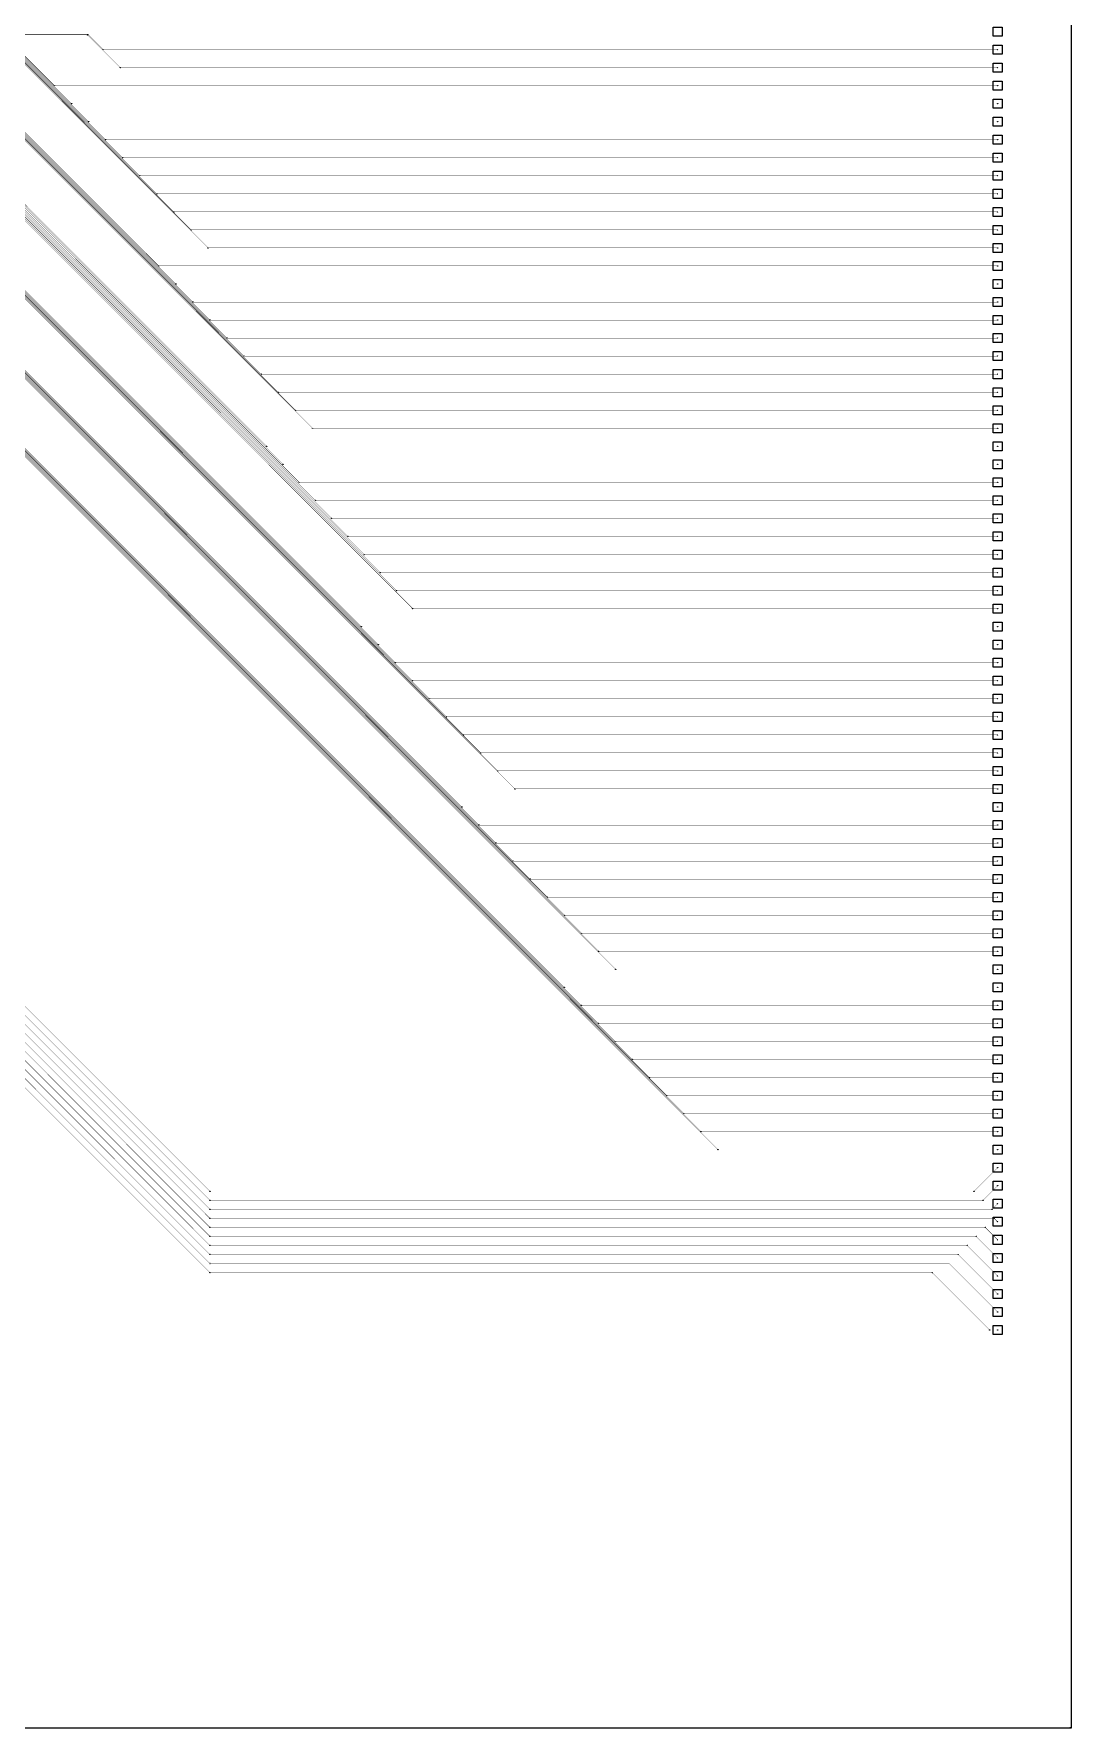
# Model space of a CAD drawing. Extents: x -22715 to 22715, y -22715 to 22715.
# Drawn here: x 11210 to 22715, y -22715 to -3926 of the extents above; entities that cross this region are included whole.
import ezdxf

# ---------------------------------------------------------------- set-up
doc = ezdxf.new("R2010")
doc.units = 0
doc.layers.add('L0D0_0', color=2, linetype='CONTINUOUS')
doc.layers.add('Top Layer', color=3, linetype='CONTINUOUS')

# ---------------------------------------------------------------- blocks, each defined once
blk = doc.blocks.new('BOND_PADS__150__2')
at = {"layer": 'L0D0_0'}
for points in [[(-1.5, 146.5), (-1.5, 147.5), (-0.5, 147.5), (-0.5, 146.5)], [(-1.5, 144.5), (-1.5, 145.5), (-0.5, 145.5), (-0.5, 144.5)], [(-1.5, 142.5), (-1.5, 143.5), (-0.5, 143.5), (-0.5, 142.5)], [(-1.5, 140.5), (-1.5, 141.5), (-0.5, 141.5), (-0.5, 140.5)], [(-1.5, 138.5), (-1.5, 139.5), (-0.5, 139.5), (-0.5, 138.5)], [(-1.5, 136.5), (-1.5, 137.5), (-0.5, 137.5), (-0.5, 136.5)], [(-1.5, 134.5), (-1.5, 135.5), (-0.5, 135.5), (-0.5, 134.5)], [(-1.5, 132.5), (-1.5, 133.5), (-0.5, 133.5), (-0.5, 132.5)], [(-1.5, 130.5), (-1.5, 131.5), (-0.5, 131.5), (-0.5, 130.5)], [(-1.5, 128.5), (-1.5, 129.5), (-0.5, 129.5), (-0.5, 128.5)], [(-1.5, 126.5), (-1.5, 127.5), (-0.5, 127.5), (-0.5, 126.5)], [(-1.5, 124.5), (-1.5, 125.5), (-0.5, 125.5), (-0.5, 124.5)], [(-1.5, 122.5), (-1.5, 123.5), (-0.5, 123.5), (-0.5, 122.5)], [(-1.5, 120.5), (-1.5, 121.5), (-0.5, 121.5), (-0.5, 120.5)], [(-1.5, 118.5), (-1.5, 119.5), (-0.5, 119.5), (-0.5, 118.5)], [(-1.5, 116.5), (-1.5, 117.5), (-0.5, 117.5), (-0.5, 116.5)], [(-1.5, 114.5), (-1.5, 115.5), (-0.5, 115.5), (-0.5, 114.5)], [(-1.5, 112.5), (-1.5, 113.5), (-0.5, 113.5), (-0.5, 112.5)], [(-1.5, 110.5), (-1.5, 111.5), (-0.5, 111.5), (-0.5, 110.5)], [(-1.5, 108.5), (-1.5, 109.5), (-0.5, 109.5), (-0.5, 108.5)], [(-1.5, 106.5), (-1.5, 107.5), (-0.5, 107.5), (-0.5, 106.5)], [(-1.5, 104.5), (-1.5, 105.5), (-0.5, 105.5), (-0.5, 104.5)], [(-1.5, 102.5), (-1.5, 103.5), (-0.5, 103.5), (-0.5, 102.5)], [(-1.5, 100.5), (-1.5, 101.5), (-0.5, 101.5), (-0.5, 100.5)], [(-1.5, 98.5), (-1.5, 99.5), (-0.5, 99.5), (-0.5, 98.5)], [(-1.5, 96.5), (-1.5, 97.5), (-0.5, 97.5), (-0.5, 96.5)], [(-1.5, 94.5), (-1.5, 95.5), (-0.5, 95.5), (-0.5, 94.5)], [(-1.5, 92.5), (-1.5, 93.5), (-0.5, 93.5), (-0.5, 92.5)], [(-1.5, 90.5), (-1.5, 91.5), (-0.5, 91.5), (-0.5, 90.5)], [(-1.5, 88.5), (-1.5, 89.5), (-0.5, 89.5), (-0.5, 88.5)], [(-1.5, 86.5), (-1.5, 87.5), (-0.5, 87.5), (-0.5, 86.5)], [(-1.5, 84.5), (-1.5, 85.5), (-0.5, 85.5), (-0.5, 84.5)], [(-1.5, 82.5), (-1.5, 83.5), (-0.5, 83.5), (-0.5, 82.5)], [(-1.5, 80.5), (-1.5, 81.5), (-0.5, 81.5), (-0.5, 80.5)], [(-1.5, 78.5), (-1.5, 79.5), (-0.5, 79.5), (-0.5, 78.5)], [(-1.5, 76.5), (-1.5, 77.5), (-0.5, 77.5), (-0.5, 76.5)], [(-1.5, 74.5), (-1.5, 75.5), (-0.5, 75.5), (-0.5, 74.5)], [(-1.5, 72.5), (-1.5, 73.5), (-0.5, 73.5), (-0.5, 72.5)], [(-1.5, 70.5), (-1.5, 71.5), (-0.5, 71.5), (-0.5, 70.5)], [(-1.5, 68.5), (-1.5, 69.5), (-0.5, 69.5), (-0.5, 68.5)], [(-1.5, 66.5), (-1.5, 67.5), (-0.5, 67.5), (-0.5, 66.5)], [(-1.5, 64.5), (-1.5, 65.5), (-0.5, 65.5), (-0.5, 64.5)], [(-1.5, 62.5), (-1.5, 63.5), (-0.5, 63.5), (-0.5, 62.5)], [(-1.5, 60.5), (-1.5, 61.5), (-0.5, 61.5), (-0.5, 60.5)], [(-1.5, 58.5), (-1.5, 59.5), (-0.5, 59.5), (-0.5, 58.5)], [(-1.5, 56.5), (-1.5, 57.5), (-0.5, 57.5), (-0.5, 56.5)], [(-1.5, 54.5), (-1.5, 55.5), (-0.5, 55.5), (-0.5, 54.5)], [(-1.5, 52.5), (-1.5, 53.5), (-0.5, 53.5), (-0.5, 52.5)], [(-1.5, 50.5), (-1.5, 51.5), (-0.5, 51.5), (-0.5, 50.5)], [(-1.5, 48.5), (-1.5, 49.5), (-0.5, 49.5), (-0.5, 48.5)], [(-1.5, 46.5), (-1.5, 47.5), (-0.5, 47.5), (-0.5, 46.5)], [(-1.5, 44.5), (-1.5, 45.5), (-0.5, 45.5), (-0.5, 44.5)], [(-1.5, 42.5), (-1.5, 43.5), (-0.5, 43.5), (-0.5, 42.5)], [(-1.5, 40.5), (-1.5, 41.5), (-0.5, 41.5), (-0.5, 40.5)], [(-1.5, 38.5), (-1.5, 39.5), (-0.5, 39.5), (-0.5, 38.5)], [(-1.5, 36.5), (-1.5, 37.5), (-0.5, 37.5), (-0.5, 36.5)], [(-1.5, 34.5), (-1.5, 35.5), (-0.5, 35.5), (-0.5, 34.5)], [(-1.5, 32.5), (-1.5, 33.5), (-0.5, 33.5), (-0.5, 32.5)], [(-1.5, 30.5), (-1.5, 31.5), (-0.5, 31.5), (-0.5, 30.5)], [(-1.5, 28.5), (-1.5, 29.5), (-0.5, 29.5), (-0.5, 28.5)], [(-1.5, 26.5), (-1.5, 27.5), (-0.5, 27.5), (-0.5, 26.5)], [(-1.5, 24.5), (-1.5, 25.5), (-0.5, 25.5), (-0.5, 24.5)], [(-1.5, 22.5), (-1.5, 23.5), (-0.5, 23.5), (-0.5, 22.5)], [(-1.5, 20.5), (-1.5, 21.5), (-0.5, 21.5), (-0.5, 20.5)], [(-1.5, 18.5), (-1.5, 19.5), (-0.5, 19.5), (-0.5, 18.5)], [(-1.5, 16.5), (-1.5, 17.5), (-0.5, 17.5), (-0.5, 16.5)], [(-1.5, 14.5), (-1.5, 15.5), (-0.5, 15.5), (-0.5, 14.5)], [(-1.5, 12.5), (-1.5, 13.5), (-0.5, 13.5), (-0.5, 12.5)], [(-1.5, 10.5), (-1.5, 11.5), (-0.5, 11.5), (-0.5, 10.5)], [(-1.5, 8.5), (-1.5, 9.5), (-0.5, 9.5), (-0.5, 8.5)], [(-1.5, 6.5), (-1.5, 7.5), (-0.5, 7.5), (-0.5, 6.5)], [(-1.5, 4.5), (-1.5, 5.5), (-0.5, 5.5), (-0.5, 4.5)], [(-1.5, 2.5), (-1.5, 3.5), (-0.5, 3.5), (-0.5, 2.5)]]:
    blk.add_lwpolyline(points, close=True, dxfattribs=at)
blk = doc.blocks.new('alignment_marker')
at = {"layer": 'Top Layer'}
blk.add_lwpolyline([(-8, -4), (-8, 4), (4, 4), (8, 0), (4, -4)], close=True, dxfattribs=at)
blk = doc.blocks.new('alignment_layer')
blk.add_blockref('alignment_marker', (22707, -22711))

msp = doc.modelspace()

# ---------------------------------------------------------------- linework, layer by layer
at = {"layer": 'L0D0_0'}
for points in [[(-22715, -22715), (-22715, 22715), (22715, 22715), (22715, -22715)], [(11805, -3939.2), (11803.5, -3938.3), (11803.5, -3936.7), (11805, -3935.8), (11806.4, -3936.7), (11806.4, -3938.3)], [(11805, -3939.2), (11803.5, -3938.3), (11803.5, -3936.7), (11805, -3935.8), (11806.4, -3936.7), (11806.4, -3938.3)], [(11808.1, -3931.7), (11806.7, -3930.8), (11806.7, -3929.2), (11808.1, -3928.3), (11809.6, -3929.2), (11809.6, -3930.8)], [(11808.1, -3931.7), (11806.7, -3930.8), (11806.7, -3929.2), (11808.1, -3928.3), (11809.6, -3929.2), (11809.6, -3930.8)], [(11978.1, -4101.7), (11976.7, -4100.8), (11976.7, -4099.2), (11978.1, -4098.3), (11979.6, -4099.2), (11979.6, -4100.8)], [(11978.1, -4101.7), (11976.7, -4100.8), (11976.7, -4099.2), (11978.1, -4098.3), (11979.6, -4099.2), (11979.6, -4100.8)], [(21900, -4101.7), (21898.5, -4100.8), (21898.5, -4099.2), (21900, -4098.3), (21901.4, -4099.2), (21901.4, -4100.8)], [(12167.5, -4301.7), (12166, -4300.8), (12166, -4299.2), (12167.5, -4298.3), (12168.9, -4299.2), (12168.9, -4300.8)], [(12167.5, -4301.7), (12166, -4300.8), (12166, -4299.2), (12167.5, -4298.3), (12168.9, -4299.2), (12168.9, -4300.8)], [(21900, -4301.7), (21898.5, -4300.8), (21898.5, -4299.2), (21900, -4298.3), (21901.4, -4299.2), (21901.4, -4300.8)], [(11438, -4501.7), (11436.5, -4500.8), (11436.5, -4499.2), (11438, -4498.3), (11439.4, -4499.2), (11439.4, -4500.8)], [(11438, -4501.7), (11436.5, -4500.8), (11436.5, -4499.2), (11438, -4498.3), (11439.4, -4499.2), (11439.4, -4500.8)], [(21900, -4501.7), (21898.5, -4500.8), (21898.5, -4499.2), (21900, -4498.3), (21901.4, -4499.2), (21901.4, -4500.8)], [(11627.3, -4701.7), (11625.9, -4700.8), (11625.9, -4699.2), (11627.3, -4698.3), (11628.8, -4699.2), (11628.8, -4700.8)], [(11627.3, -4701.7), (11625.9, -4700.8), (11625.9, -4699.2), (11627.3, -4698.3), (11628.8, -4699.2), (11628.8, -4700.8)], [(21900, -4701.7), (21898.5, -4700.8), (21898.5, -4699.2), (21900, -4698.3), (21901.4, -4699.2), (21901.4, -4700.8)], [(11816.7, -4901.7), (11815.3, -4900.8), (11815.3, -4899.2), (11816.7, -4898.3), (11818.2, -4899.2), (11818.2, -4900.8)], [(11816.7, -4901.7), (11815.3, -4900.8), (11815.3, -4899.2), (11816.7, -4898.3), (11818.2, -4899.2), (11818.2, -4900.8)], [(21900, -4901.7), (21898.5, -4900.8), (21898.5, -4899.2), (21900, -4898.3), (21901.4, -4899.2), (21901.4, -4900.8)], [(12006.1, -5101.7), (12004.7, -5100.8), (12004.7, -5099.2), (12006.1, -5098.3), (12007.6, -5099.2), (12007.6, -5100.8)], [(12006.1, -5101.7), (12004.7, -5100.8), (12004.7, -5099.2), (12006.1, -5098.3), (12007.6, -5099.2), (12007.6, -5100.8)], [(21900, -5101.7), (21898.5, -5100.8), (21898.5, -5099.2), (21900, -5098.3), (21901.4, -5099.2), (21901.4, -5100.8)], [(12195.5, -5301.7), (12194.1, -5300.8), (12194.1, -5299.2), (12195.5, -5298.3), (12197, -5299.2), (12197, -5300.8)], [(12195.5, -5301.7), (12194.1, -5300.8), (12194.1, -5299.2), (12195.5, -5298.3), (12197, -5299.2), (12197, -5300.8)], [(21900, -5301.7), (21898.5, -5300.8), (21898.5, -5299.2), (21900, -5298.3), (21901.4, -5299.2), (21901.4, -5300.8)], [(12384.9, -5501.7), (12383.5, -5500.8), (12383.5, -5499.2), (12384.9, -5498.3), (12386.4, -5499.2), (12386.4, -5500.8)], [(12384.9, -5501.7), (12383.5, -5500.8), (12383.5, -5499.2), (12384.9, -5498.3), (12386.4, -5499.2), (12386.4, -5500.8)], [(21900, -5501.7), (21898.5, -5500.8), (21898.5, -5499.2), (21900, -5498.3), (21901.4, -5499.2), (21901.4, -5500.8)], [(12574.3, -5701.7), (12572.9, -5700.8), (12572.9, -5699.2), (12574.3, -5698.3), (12575.8, -5699.2), (12575.8, -5700.8)], [(12574.3, -5701.7), (12572.9, -5700.8), (12572.9, -5699.2), (12574.3, -5698.3), (12575.8, -5699.2), (12575.8, -5700.8)], [(21900, -5701.7), (21898.5, -5700.8), (21898.5, -5699.2), (21900, -5698.3), (21901.4, -5699.2), (21901.4, -5700.8)], [(12763.7, -5901.7), (12762.3, -5900.8), (12762.3, -5899.2), (12763.7, -5898.3), (12765.2, -5899.2), (12765.2, -5900.8)], [(12763.7, -5901.7), (12762.3, -5900.8), (12762.3, -5899.2), (12763.7, -5898.3), (12765.2, -5899.2), (12765.2, -5900.8)], [(21900, -5901.7), (21898.5, -5900.8), (21898.5, -5899.2), (21900, -5898.3), (21901.4, -5899.2), (21901.4, -5900.8)], [(12953.1, -6101.7), (12951.7, -6100.8), (12951.7, -6099.2), (12953.1, -6098.3), (12954.6, -6099.2), (12954.6, -6100.8)], [(12953.1, -6101.7), (12951.7, -6100.8), (12951.7, -6099.2), (12953.1, -6098.3), (12954.6, -6099.2), (12954.6, -6100.8)], [(21900, -6101.7), (21898.5, -6100.8), (21898.5, -6099.2), (21900, -6098.3), (21901.4, -6099.2), (21901.4, -6100.8)], [(13142.5, -6301.7), (13141, -6300.8), (13141, -6299.2), (13142.5, -6298.3), (13143.9, -6299.2), (13143.9, -6300.8)], [(13142.5, -6301.7), (13141, -6300.8), (13141, -6299.2), (13142.5, -6298.3), (13143.9, -6299.2), (13143.9, -6300.8)], [(21900, -6301.7), (21898.5, -6300.8), (21898.5, -6299.2), (21900, -6298.3), (21901.4, -6299.2), (21901.4, -6300.8)], [(12595.5, -6501.7), (12594, -6500.8), (12594, -6499.2), (12595.5, -6498.3), (12596.9, -6499.2), (12596.9, -6500.8)], [(12595.5, -6501.7), (12594, -6500.8), (12594, -6499.2), (12595.5, -6498.3), (12596.9, -6499.2), (12596.9, -6500.8)], [(21900, -6501.7), (21898.5, -6500.8), (21898.5, -6499.2), (21900, -6498.3), (21901.4, -6499.2), (21901.4, -6500.8)], [(12784.9, -6701.7), (12783.4, -6700.8), (12783.4, -6699.2), (12784.9, -6698.3), (12786.3, -6699.2), (12786.3, -6700.8)], [(12784.9, -6701.7), (12783.4, -6700.8), (12783.4, -6699.2), (12784.9, -6698.3), (12786.3, -6699.2), (12786.3, -6700.8)], [(21900, -6701.7), (21898.5, -6700.8), (21898.5, -6699.2), (21900, -6698.3), (21901.4, -6699.2), (21901.4, -6700.8)], [(12974.2, -6901.7), (12972.8, -6900.8), (12972.8, -6899.2), (12974.2, -6898.3), (12975.7, -6899.2), (12975.7, -6900.8)], [(12974.2, -6901.7), (12972.8, -6900.8), (12972.8, -6899.2), (12974.2, -6898.3), (12975.7, -6899.2), (12975.7, -6900.8)], [(21900, -6901.7), (21898.5, -6900.8), (21898.5, -6899.2), (21900, -6898.3), (21901.4, -6899.2), (21901.4, -6900.8)], [(13163.6, -7101.7), (13162.2, -7100.8), (13162.2, -7099.2), (13163.6, -7098.3), (13165.1, -7099.2), (13165.1, -7100.8)], [(13163.6, -7101.7), (13162.2, -7100.8), (13162.2, -7099.2), (13163.6, -7098.3), (13165.1, -7099.2), (13165.1, -7100.8)], [(21900, -7101.7), (21898.5, -7100.8), (21898.5, -7099.2), (21900, -7098.3), (21901.4, -7099.2), (21901.4, -7100.8)], [(13353, -7301.7), (13351.6, -7300.8), (13351.6, -7299.2), (13353, -7298.3), (13354.5, -7299.2), (13354.5, -7300.8)], [(13353, -7301.7), (13351.6, -7300.8), (13351.6, -7299.2), (13353, -7298.3), (13354.5, -7299.2), (13354.5, -7300.8)], [(21900, -7301.7), (21898.5, -7300.8), (21898.5, -7299.2), (21900, -7298.3), (21901.4, -7299.2), (21901.4, -7300.8)], [(13542.4, -7501.7), (13541, -7500.8), (13541, -7499.2), (13542.4, -7498.3), (13543.9, -7499.2), (13543.9, -7500.8)], [(13542.4, -7501.7), (13541, -7500.8), (13541, -7499.2), (13542.4, -7498.3), (13543.9, -7499.2), (13543.9, -7500.8)], [(21900, -7501.7), (21898.5, -7500.8), (21898.5, -7499.2), (21900, -7498.3), (21901.4, -7499.2), (21901.4, -7500.8)], [(13731.8, -7701.7), (13730.4, -7700.8), (13730.4, -7699.2), (13731.8, -7698.3), (13733.3, -7699.2), (13733.3, -7700.8)], [(13731.8, -7701.7), (13730.4, -7700.8), (13730.4, -7699.2), (13731.8, -7698.3), (13733.3, -7699.2), (13733.3, -7700.8)], [(21900, -7701.7), (21898.5, -7700.8), (21898.5, -7699.2), (21900, -7698.3), (21901.4, -7699.2), (21901.4, -7700.8)], [(13921.2, -7901.7), (13919.8, -7900.8), (13919.8, -7899.2), (13921.2, -7898.3), (13922.7, -7899.2), (13922.7, -7900.8)], [(13921.2, -7901.7), (13919.8, -7900.8), (13919.8, -7899.2), (13921.2, -7898.3), (13922.7, -7899.2), (13922.7, -7900.8)], [(21900, -7901.7), (21898.5, -7900.8), (21898.5, -7899.2), (21900, -7898.3), (21901.4, -7899.2), (21901.4, -7900.8)], [(14110.6, -8101.7), (14109.2, -8100.8), (14109.2, -8099.2), (14110.6, -8098.3), (14112.1, -8099.2), (14112.1, -8100.8)], [(14110.6, -8101.7), (14109.2, -8100.8), (14109.2, -8099.2), (14110.6, -8098.3), (14112.1, -8099.2), (14112.1, -8100.8)], [(21900, -8101.7), (21898.5, -8100.8), (21898.5, -8099.2), (21900, -8098.3), (21901.4, -8099.2), (21901.4, -8100.8)], [(14300, -8301.7), (14298.5, -8300.8), (14298.5, -8299.2), (14300, -8298.3), (14301.4, -8299.2), (14301.4, -8300.8)], [(14300, -8301.7), (14298.5, -8300.8), (14298.5, -8299.2), (14300, -8298.3), (14301.4, -8299.2), (14301.4, -8300.8)], [(21900, -8301.7), (21898.5, -8300.8), (21898.5, -8299.2), (21900, -8298.3), (21901.4, -8299.2), (21901.4, -8300.8)], [(13792.5, -8501.7), (13791.1, -8500.8), (13791.1, -8499.2), (13792.5, -8498.3), (13794, -8499.2), (13794, -8500.8)], [(13792.5, -8501.7), (13791.1, -8500.8), (13791.1, -8499.2), (13792.5, -8498.3), (13794, -8499.2), (13794, -8500.8)], [(21900, -8501.7), (21898.5, -8500.8), (21898.5, -8499.2), (21900, -8498.3), (21901.4, -8499.2), (21901.4, -8500.8)], [(13972.5, -8701.7), (13971.1, -8700.8), (13971.1, -8699.2), (13972.5, -8698.3), (13974, -8699.2), (13974, -8700.8)], [(13972.5, -8701.7), (13971.1, -8700.8), (13971.1, -8699.2), (13972.5, -8698.3), (13974, -8699.2), (13974, -8700.8)], [(21900, -8701.7), (21898.5, -8700.8), (21898.5, -8699.2), (21900, -8698.3), (21901.4, -8699.2), (21901.4, -8700.8)], [(14152.5, -8901.7), (14151.1, -8900.8), (14151.1, -8899.2), (14152.5, -8898.3), (14154, -8899.2), (14154, -8900.8)], [(14152.5, -8901.7), (14151.1, -8900.8), (14151.1, -8899.2), (14152.5, -8898.3), (14154, -8899.2), (14154, -8900.8)], [(21900, -8901.7), (21898.5, -8900.8), (21898.5, -8899.2), (21900, -8898.3), (21901.4, -8899.2), (21901.4, -8900.8)], [(14332.5, -9101.7), (14331.1, -9100.8), (14331.1, -9099.2), (14332.5, -9098.3), (14334, -9099.2), (14334, -9100.8)], [(14332.5, -9101.7), (14331.1, -9100.8), (14331.1, -9099.2), (14332.5, -9098.3), (14334, -9099.2), (14334, -9100.8)], [(21900, -9101.7), (21898.5, -9100.8), (21898.5, -9099.2), (21900, -9098.3), (21901.4, -9099.2), (21901.4, -9100.8)], [(14512.5, -9301.7), (14511.1, -9300.8), (14511.1, -9299.2), (14512.5, -9298.3), (14514, -9299.2), (14514, -9300.8)], [(14512.5, -9301.7), (14511.1, -9300.8), (14511.1, -9299.2), (14512.5, -9298.3), (14514, -9299.2), (14514, -9300.8)], [(21900, -9301.7), (21898.5, -9300.8), (21898.5, -9299.2), (21900, -9298.3), (21901.4, -9299.2), (21901.4, -9300.8)], [(14692.5, -9501.7), (14691.1, -9500.8), (14691.1, -9499.2), (14692.5, -9498.3), (14694, -9499.2), (14694, -9500.8)], [(14692.5, -9501.7), (14691.1, -9500.8), (14691.1, -9499.2), (14692.5, -9498.3), (14694, -9499.2), (14694, -9500.8)], [(21900, -9501.7), (21898.5, -9500.8), (21898.5, -9499.2), (21900, -9498.3), (21901.4, -9499.2), (21901.4, -9500.8)], [(14872.5, -9701.7), (14871.1, -9700.8), (14871.1, -9699.2), (14872.5, -9698.3), (14874, -9699.2), (14874, -9700.8)], [(14872.5, -9701.7), (14871.1, -9700.8), (14871.1, -9699.2), (14872.5, -9698.3), (14874, -9699.2), (14874, -9700.8)], [(21900, -9701.7), (21898.5, -9700.8), (21898.5, -9699.2), (21900, -9698.3), (21901.4, -9699.2), (21901.4, -9700.8)], [(15052.5, -9901.7), (15051.1, -9900.8), (15051.1, -9899.2), (15052.5, -9898.3), (15054, -9899.2), (15054, -9900.8)], [(15052.5, -9901.7), (15051.1, -9900.8), (15051.1, -9899.2), (15052.5, -9898.3), (15054, -9899.2), (15054, -9900.8)], [(21900, -9901.7), (21898.5, -9900.8), (21898.5, -9899.2), (21900, -9898.3), (21901.4, -9899.2), (21901.4, -9900.8)], [(15232.5, -10101.7), (15231.1, -10100.8), (15231.1, -10099.2), (15232.5, -10098.3), (15234, -10099.2), (15234, -10100.8)], [(15232.5, -10101.7), (15231.1, -10100.8), (15231.1, -10099.2), (15232.5, -10098.3), (15234, -10099.2), (15234, -10100.8)], [(21900, -10101.7), (21898.5, -10100.8), (21898.5, -10099.2), (21900, -10098.3), (21901.4, -10099.2), (21901.4, -10100.8)], [(15412.5, -10301.7), (15411, -10300.8), (15411, -10299.2), (15412.5, -10298.3), (15413.9, -10299.2), (15413.9, -10300.8)], [(15412.5, -10301.7), (15411, -10300.8), (15411, -10299.2), (15412.5, -10298.3), (15413.9, -10299.2), (15413.9, -10300.8)], [(21900, -10301.7), (21898.5, -10300.8), (21898.5, -10299.2), (21900, -10298.3), (21901.4, -10299.2), (21901.4, -10300.8)], [(14840.5, -10501.7), (14839, -10500.8), (14839, -10499.2), (14840.5, -10498.3), (14841.9, -10499.2), (14841.9, -10500.8)], [(14840.5, -10501.7), (14839, -10500.8), (14839, -10499.2), (14840.5, -10498.3), (14841.9, -10499.2), (14841.9, -10500.8)], [(21900, -10501.7), (21898.5, -10500.8), (21898.5, -10499.2), (21900, -10498.3), (21901.4, -10499.2), (21901.4, -10500.8)], [(15029.8, -10701.7), (15028.4, -10700.8), (15028.4, -10699.2), (15029.8, -10698.3), (15031.3, -10699.2), (15031.3, -10700.8)], [(15029.8, -10701.7), (15028.4, -10700.8), (15028.4, -10699.2), (15029.8, -10698.3), (15031.3, -10699.2), (15031.3, -10700.8)], [(21900, -10701.7), (21898.5, -10700.8), (21898.5, -10699.2), (21900, -10698.3), (21901.4, -10699.2), (21901.4, -10700.8)], [(15219.2, -10901.7), (15217.8, -10900.8), (15217.8, -10899.2), (15219.2, -10898.3), (15220.7, -10899.2), (15220.7, -10900.8)], [(15219.2, -10901.7), (15217.8, -10900.8), (15217.8, -10899.2), (15219.2, -10898.3), (15220.7, -10899.2), (15220.7, -10900.8)], [(21900, -10901.7), (21898.5, -10900.8), (21898.5, -10899.2), (21900, -10898.3), (21901.4, -10899.2), (21901.4, -10900.8)], [(15408.6, -11101.7), (15407.2, -11100.8), (15407.2, -11099.2), (15408.6, -11098.3), (15410.1, -11099.2), (15410.1, -11100.8)], [(15408.6, -11101.7), (15407.2, -11100.8), (15407.2, -11099.2), (15408.6, -11098.3), (15410.1, -11099.2), (15410.1, -11100.8)], [(21900, -11101.7), (21898.5, -11100.8), (21898.5, -11099.2), (21900, -11098.3), (21901.4, -11099.2), (21901.4, -11100.8)], [(15598, -11301.7), (15596.6, -11300.8), (15596.6, -11299.2), (15598, -11298.3), (15599.5, -11299.2), (15599.5, -11300.8)], [(15598, -11301.7), (15596.6, -11300.8), (15596.6, -11299.2), (15598, -11298.3), (15599.5, -11299.2), (15599.5, -11300.8)], [(21900, -11301.7), (21898.5, -11300.8), (21898.5, -11299.2), (21900, -11298.3), (21901.4, -11299.2), (21901.4, -11300.8)], [(15787.4, -11501.7), (15786, -11500.8), (15786, -11499.2), (15787.4, -11498.3), (15788.9, -11499.2), (15788.9, -11500.8)], [(15787.4, -11501.7), (15786, -11500.8), (15786, -11499.2), (15787.4, -11498.3), (15788.9, -11499.2), (15788.9, -11500.8)], [(21900, -11501.7), (21898.5, -11500.8), (21898.5, -11499.2), (21900, -11498.3), (21901.4, -11499.2), (21901.4, -11500.8)], [(15976.8, -11701.7), (15975.4, -11700.8), (15975.4, -11699.2), (15976.8, -11698.3), (15978.3, -11699.2), (15978.3, -11700.8)], [(15976.8, -11701.7), (15975.4, -11700.8), (15975.4, -11699.2), (15976.8, -11698.3), (15978.3, -11699.2), (15978.3, -11700.8)], [(21900, -11701.7), (21898.5, -11700.8), (21898.5, -11699.2), (21900, -11698.3), (21901.4, -11699.2), (21901.4, -11700.8)], [(16166.2, -11901.7), (16164.8, -11900.8), (16164.8, -11899.2), (16166.2, -11898.3), (16167.7, -11899.2), (16167.7, -11900.8)], [(16166.2, -11901.7), (16164.8, -11900.8), (16164.8, -11899.2), (16166.2, -11898.3), (16167.7, -11899.2), (16167.7, -11900.8)], [(21900, -11901.7), (21898.5, -11900.8), (21898.5, -11899.2), (21900, -11898.3), (21901.4, -11899.2), (21901.4, -11900.8)], [(16355.6, -12101.7), (16354.2, -12100.8), (16354.2, -12099.2), (16355.6, -12098.3), (16357.1, -12099.2), (16357.1, -12100.8)], [(16355.6, -12101.7), (16354.2, -12100.8), (16354.2, -12099.2), (16355.6, -12098.3), (16357.1, -12099.2), (16357.1, -12100.8)], [(21900, -12101.7), (21898.5, -12100.8), (21898.5, -12099.2), (21900, -12098.3), (21901.4, -12099.2), (21901.4, -12100.8)], [(16545, -12301.7), (16543.5, -12300.8), (16543.5, -12299.2), (16545, -12298.3), (16546.4, -12299.2), (16546.4, -12300.8)], [(16545, -12301.7), (16543.5, -12300.8), (16543.5, -12299.2), (16545, -12298.3), (16546.4, -12299.2), (16546.4, -12300.8)], [(21900, -12301.7), (21898.5, -12300.8), (21898.5, -12299.2), (21900, -12298.3), (21901.4, -12299.2), (21901.4, -12300.8)], [(15958, -12501.7), (15956.5, -12500.8), (15956.5, -12499.2), (15958, -12498.3), (15959.4, -12499.2), (15959.4, -12500.8)], [(15958, -12501.7), (15956.5, -12500.8), (15956.5, -12499.2), (15958, -12498.3), (15959.4, -12499.2), (15959.4, -12500.8)], [(21900, -12501.7), (21898.5, -12500.8), (21898.5, -12499.2), (21900, -12498.3), (21901.4, -12499.2), (21901.4, -12500.8)], [(16147.3, -12701.7), (16145.9, -12700.8), (16145.9, -12699.2), (16147.3, -12698.3), (16148.8, -12699.2), (16148.8, -12700.8)], [(16147.3, -12701.7), (16145.9, -12700.8), (16145.9, -12699.2), (16147.3, -12698.3), (16148.8, -12699.2), (16148.8, -12700.8)], [(21900, -12701.7), (21898.5, -12700.8), (21898.5, -12699.2), (21900, -12698.3), (21901.4, -12699.2), (21901.4, -12700.8)], [(16336.7, -12901.7), (16335.3, -12900.8), (16335.3, -12899.2), (16336.7, -12898.3), (16338.2, -12899.2), (16338.2, -12900.8)], [(16336.7, -12901.7), (16335.3, -12900.8), (16335.3, -12899.2), (16336.7, -12898.3), (16338.2, -12899.2), (16338.2, -12900.8)], [(21900, -12901.7), (21898.5, -12900.8), (21898.5, -12899.2), (21900, -12898.3), (21901.4, -12899.2), (21901.4, -12900.8)], [(16526.1, -13101.7), (16524.7, -13100.8), (16524.7, -13099.2), (16526.1, -13098.3), (16527.6, -13099.2), (16527.6, -13100.8)], [(16526.1, -13101.7), (16524.7, -13100.8), (16524.7, -13099.2), (16526.1, -13098.3), (16527.6, -13099.2), (16527.6, -13100.8)], [(21900, -13101.7), (21898.5, -13100.8), (21898.5, -13099.2), (21900, -13098.3), (21901.4, -13099.2), (21901.4, -13100.8)], [(16715.5, -13301.7), (16714.1, -13300.8), (16714.1, -13299.2), (16715.5, -13298.3), (16717, -13299.2), (16717, -13300.8)], [(16715.5, -13301.7), (16714.1, -13300.8), (16714.1, -13299.2), (16715.5, -13298.3), (16717, -13299.2), (16717, -13300.8)], [(21900, -13301.7), (21898.5, -13300.8), (21898.5, -13299.2), (21900, -13298.3), (21901.4, -13299.2), (21901.4, -13300.8)], [(16904.9, -13501.7), (16903.5, -13500.8), (16903.5, -13499.2), (16904.9, -13498.3), (16906.4, -13499.2), (16906.4, -13500.8)], [(16904.9, -13501.7), (16903.5, -13500.8), (16903.5, -13499.2), (16904.9, -13498.3), (16906.4, -13499.2), (16906.4, -13500.8)], [(21900, -13501.7), (21898.5, -13500.8), (21898.5, -13499.2), (21900, -13498.3), (21901.4, -13499.2), (21901.4, -13500.8)], [(17094.3, -13701.7), (17092.9, -13700.8), (17092.9, -13699.2), (17094.3, -13698.3), (17095.8, -13699.2), (17095.8, -13700.8)], [(17094.3, -13701.7), (17092.9, -13700.8), (17092.9, -13699.2), (17094.3, -13698.3), (17095.8, -13699.2), (17095.8, -13700.8)], [(21900, -13701.7), (21898.5, -13700.8), (21898.5, -13699.2), (21900, -13698.3), (21901.4, -13699.2), (21901.4, -13700.8)], [(17283.7, -13901.7), (17282.3, -13900.8), (17282.3, -13899.2), (17283.7, -13898.3), (17285.2, -13899.2), (17285.2, -13900.8)], [(17283.7, -13901.7), (17282.3, -13900.8), (17282.3, -13899.2), (17283.7, -13898.3), (17285.2, -13899.2), (17285.2, -13900.8)], [(21900, -13901.7), (21898.5, -13900.8), (21898.5, -13899.2), (21900, -13898.3), (21901.4, -13899.2), (21901.4, -13900.8)], [(17473.1, -14101.7), (17471.7, -14100.8), (17471.7, -14099.2), (17473.1, -14098.3), (17474.6, -14099.2), (17474.6, -14100.8)], [(17473.1, -14101.7), (17471.7, -14100.8), (17471.7, -14099.2), (17473.1, -14098.3), (17474.6, -14099.2), (17474.6, -14100.8)], [(21900, -14101.7), (21898.5, -14100.8), (21898.5, -14099.2), (21900, -14098.3), (21901.4, -14099.2), (21901.4, -14100.8)], [(17662.5, -14301.7), (17661, -14300.8), (17661, -14299.2), (17662.5, -14298.3), (17663.9, -14299.2), (17663.9, -14300.8)], [(17662.5, -14301.7), (17661, -14300.8), (17661, -14299.2), (17662.5, -14298.3), (17663.9, -14299.2), (17663.9, -14300.8)], [(21900, -14301.7), (21898.5, -14300.8), (21898.5, -14299.2), (21900, -14298.3), (21901.4, -14299.2), (21901.4, -14300.8)], [(17093, -14501.7), (17091.5, -14500.8), (17091.5, -14499.2), (17093, -14498.3), (17094.4, -14499.2), (17094.4, -14500.8)], [(17093, -14501.7), (17091.5, -14500.8), (17091.5, -14499.2), (17093, -14498.3), (17094.4, -14499.2), (17094.4, -14500.8)], [(21900, -14501.7), (21898.5, -14500.8), (21898.5, -14499.2), (21900, -14498.3), (21901.4, -14499.2), (21901.4, -14500.8)], [(17282.3, -14701.7), (17280.9, -14700.8), (17280.9, -14699.2), (17282.3, -14698.3), (17283.8, -14699.2), (17283.8, -14700.8)], [(17282.3, -14701.7), (17280.9, -14700.8), (17280.9, -14699.2), (17282.3, -14698.3), (17283.8, -14699.2), (17283.8, -14700.8)], [(21900, -14701.7), (21898.5, -14700.8), (21898.5, -14699.2), (21900, -14698.3), (21901.4, -14699.2), (21901.4, -14700.8)], [(17471.7, -14901.7), (17470.3, -14900.8), (17470.3, -14899.2), (17471.7, -14898.3), (17473.2, -14899.2), (17473.2, -14900.8)], [(17471.7, -14901.7), (17470.3, -14900.8), (17470.3, -14899.2), (17471.7, -14898.3), (17473.2, -14899.2), (17473.2, -14900.8)], [(21900, -14901.7), (21898.5, -14900.8), (21898.5, -14899.2), (21900, -14898.3), (21901.4, -14899.2), (21901.4, -14900.8)], [(17661.1, -15101.7), (17659.7, -15100.8), (17659.7, -15099.2), (17661.1, -15098.3), (17662.6, -15099.2), (17662.6, -15100.8)], [(17661.1, -15101.7), (17659.7, -15100.8), (17659.7, -15099.2), (17661.1, -15098.3), (17662.6, -15099.2), (17662.6, -15100.8)], [(21900, -15101.7), (21898.5, -15100.8), (21898.5, -15099.2), (21900, -15098.3), (21901.4, -15099.2), (21901.4, -15100.8)], [(17850.5, -15301.7), (17849.1, -15300.8), (17849.1, -15299.2), (17850.5, -15298.3), (17852, -15299.2), (17852, -15300.8)], [(17850.5, -15301.7), (17849.1, -15300.8), (17849.1, -15299.2), (17850.5, -15298.3), (17852, -15299.2), (17852, -15300.8)], [(21900, -15301.7), (21898.5, -15300.8), (21898.5, -15299.2), (21900, -15298.3), (21901.4, -15299.2), (21901.4, -15300.8)], [(18039.9, -15501.7), (18038.5, -15500.8), (18038.5, -15499.2), (18039.9, -15498.3), (18041.4, -15499.2), (18041.4, -15500.8)], [(18039.9, -15501.7), (18038.5, -15500.8), (18038.5, -15499.2), (18039.9, -15498.3), (18041.4, -15499.2), (18041.4, -15500.8)], [(21900, -15501.7), (21898.5, -15500.8), (21898.5, -15499.2), (21900, -15498.3), (21901.4, -15499.2), (21901.4, -15500.8)], [(18229.3, -15701.7), (18227.9, -15700.8), (18227.9, -15699.2), (18229.3, -15698.3), (18230.8, -15699.2), (18230.8, -15700.8)], [(18229.3, -15701.7), (18227.9, -15700.8), (18227.9, -15699.2), (18229.3, -15698.3), (18230.8, -15699.2), (18230.8, -15700.8)], [(21900, -15701.7), (21898.5, -15700.8), (21898.5, -15699.2), (21900, -15698.3), (21901.4, -15699.2), (21901.4, -15700.8)], [(18418.7, -15901.7), (18417.3, -15900.8), (18417.3, -15899.2), (18418.7, -15898.3), (18420.2, -15899.2), (18420.2, -15900.8)], [(18418.7, -15901.7), (18417.3, -15900.8), (18417.3, -15899.2), (18418.7, -15898.3), (18420.2, -15899.2), (18420.2, -15900.8)], [(21900, -15901.7), (21898.5, -15900.8), (21898.5, -15899.2), (21900, -15898.3), (21901.4, -15899.2), (21901.4, -15900.8)], [(18608.1, -16101.7), (18606.7, -16100.8), (18606.7, -16099.2), (18608.1, -16098.3), (18609.6, -16099.2), (18609.6, -16100.8)], [(18608.1, -16101.7), (18606.7, -16100.8), (18606.7, -16099.2), (18608.1, -16098.3), (18609.6, -16099.2), (18609.6, -16100.8)], [(21900, -16101.7), (21898.5, -16100.8), (21898.5, -16099.2), (21900, -16098.3), (21901.4, -16099.2), (21901.4, -16100.8)], [(18797.5, -16301.7), (18796, -16300.8), (18796, -16299.2), (18797.5, -16298.3), (18798.9, -16299.2), (18798.9, -16300.8)], [(18797.5, -16301.7), (18796, -16300.8), (18796, -16299.2), (18797.5, -16298.3), (18798.9, -16299.2), (18798.9, -16300.8)], [(21900, -16301.7), (21898.5, -16300.8), (21898.5, -16299.2), (21900, -16298.3), (21901.4, -16299.2), (21901.4, -16300.8)], [(21900, -16501.7), (21898.5, -16500.8), (21898.5, -16499.2), (21900, -16498.3), (21901.4, -16499.2), (21901.4, -16500.8)], [(21900, -16701.7), (21898.5, -16700.8), (21898.5, -16699.2), (21900, -16698.3), (21901.4, -16699.2), (21901.4, -16700.8)], [(13162.5, -16764.2), (13161, -16763.3), (13161, -16761.7), (13162.5, -16760.8), (13163.9, -16761.7), (13163.9, -16763.3)], [(13162.5, -16764.2), (13161, -16763.3), (13161, -16761.7), (13162.5, -16760.8), (13163.9, -16761.7), (13163.9, -16763.3)], [(13162.5, -16864.2), (13161, -16863.3), (13161, -16861.7), (13162.5, -16860.8), (13163.9, -16861.7), (13163.9, -16863.3)], [(13162.5, -16864.2), (13161, -16863.3), (13161, -16861.7), (13162.5, -16860.8), (13163.9, -16861.7), (13163.9, -16863.3)], [(21637.5, -16764.2), (21636, -16763.3), (21636, -16761.7), (21637.5, -16760.8), (21638.9, -16761.7), (21638.9, -16763.3)], [(21637.5, -16764.2), (21636, -16763.3), (21636, -16761.7), (21637.5, -16760.8), (21638.9, -16761.7), (21638.9, -16763.3)], [(21737.5, -16864.2), (21736, -16863.3), (21736, -16861.7), (21737.5, -16860.8), (21738.9, -16861.7), (21738.9, -16863.3)], [(21737.5, -16864.2), (21736, -16863.3), (21736, -16861.7), (21737.5, -16860.8), (21738.9, -16861.7), (21738.9, -16863.3)], [(21900, -16901.7), (21898.5, -16900.8), (21898.5, -16899.2), (21900, -16898.3), (21901.4, -16899.2), (21901.4, -16900.8)], [(13162.5, -16964.2), (13161, -16963.3), (13161, -16961.7), (13162.5, -16960.8), (13163.9, -16961.7), (13163.9, -16963.3)], [(13162.5, -16964.2), (13161, -16963.3), (13161, -16961.7), (13162.5, -16960.8), (13163.9, -16961.7), (13163.9, -16963.3)], [(13162.5, -17064.2), (13161, -17063.3), (13161, -17061.7), (13162.5, -17060.8), (13163.9, -17061.7), (13163.9, -17063.3)], [(13162.5, -17064.2), (13161, -17063.3), (13161, -17061.7), (13162.5, -17060.8), (13163.9, -17061.7), (13163.9, -17063.3)], [(21837.5, -16964.2), (21836, -16963.3), (21836, -16961.7), (21837.5, -16960.8), (21838.9, -16961.7), (21838.9, -16963.3)], [(21837.5, -16964.2), (21836, -16963.3), (21836, -16961.7), (21837.5, -16960.8), (21838.9, -16961.7), (21838.9, -16963.3)], [(21862.5, -17064.2), (21861, -17063.3), (21861, -17061.7), (21862.5, -17060.8), (21863.9, -17061.7), (21863.9, -17063.3)], [(21862.5, -17064.2), (21861, -17063.3), (21861, -17061.7), (21862.5, -17060.8), (21863.9, -17061.7), (21863.9, -17063.3)], [(13162.5, -17164.2), (13161, -17163.3), (13161, -17161.7), (13162.5, -17160.8), (13163.9, -17161.7), (13163.9, -17163.3)], [(13162.5, -17164.2), (13161, -17163.3), (13161, -17161.7), (13162.5, -17160.8), (13163.9, -17161.7), (13163.9, -17163.3)], [(13162.5, -17264.2), (13161, -17263.3), (13161, -17261.7), (13162.5, -17260.8), (13163.9, -17261.7), (13163.9, -17263.3)], [(13162.5, -17264.2), (13161, -17263.3), (13161, -17261.7), (13162.5, -17260.8), (13163.9, -17261.7), (13163.9, -17263.3)], [(21662.5, -17264.2), (21661, -17263.3), (21661, -17261.7), (21662.5, -17260.8), (21663.9, -17261.7), (21663.9, -17263.3)], [(21662.5, -17264.2), (21661, -17263.3), (21661, -17261.7), (21662.5, -17260.8), (21663.9, -17261.7), (21663.9, -17263.3)], [(21762.5, -17164.2), (21761, -17163.3), (21761, -17161.7), (21762.5, -17160.8), (21763.9, -17161.7), (21763.9, -17163.3)], [(21762.5, -17164.2), (21761, -17163.3), (21761, -17161.7), (21762.5, -17160.8), (21763.9, -17161.7), (21763.9, -17163.3)], [(21900, -17101.7), (21898.5, -17100.8), (21898.5, -17099.2), (21900, -17098.3), (21901.4, -17099.2), (21901.4, -17100.8)], [(13162.5, -17364.2), (13161, -17363.3), (13161, -17361.7), (13162.5, -17360.8), (13163.9, -17361.7), (13163.9, -17363.3)], [(13162.5, -17364.2), (13161, -17363.3), (13161, -17361.7), (13162.5, -17360.8), (13163.9, -17361.7), (13163.9, -17363.3)], [(13162.5, -17464.2), (13161, -17463.3), (13161, -17461.7), (13162.5, -17460.8), (13163.9, -17461.7), (13163.9, -17463.3)], [(13162.5, -17464.2), (13161, -17463.3), (13161, -17461.7), (13162.5, -17460.8), (13163.9, -17461.7), (13163.9, -17463.3)], [(21462.5, -17464.2), (21461, -17463.3), (21461, -17461.7), (21462.5, -17460.8), (21463.9, -17461.7), (21463.9, -17463.3)], [(21462.5, -17464.2), (21461, -17463.3), (21461, -17461.7), (21462.5, -17460.8), (21463.9, -17461.7), (21463.9, -17463.3)], [(21562.5, -17364.2), (21561, -17363.3), (21561, -17361.7), (21562.5, -17360.8), (21563.9, -17361.7), (21563.9, -17363.3)], [(21562.5, -17364.2), (21561, -17363.3), (21561, -17361.7), (21562.5, -17360.8), (21563.9, -17361.7), (21563.9, -17363.3)], [(21900, -17301.7), (21898.5, -17300.8), (21898.5, -17299.2), (21900, -17298.3), (21901.4, -17299.2), (21901.4, -17300.8)], [(13162.5, -17564.2), (13161, -17563.3), (13161, -17561.7), (13162.5, -17560.8), (13163.9, -17561.7), (13163.9, -17563.3)], [(13162.5, -17564.2), (13161, -17563.3), (13161, -17561.7), (13162.5, -17560.8), (13163.9, -17561.7), (13163.9, -17563.3)], [(13162.5, -17664.2), (13161, -17663.3), (13161, -17661.7), (13162.5, -17660.8), (13163.9, -17661.7), (13163.9, -17663.3)], [(13162.5, -17664.2), (13161, -17663.3), (13161, -17661.7), (13162.5, -17660.8), (13163.9, -17661.7), (13163.9, -17663.3)], [(21175, -17664.2), (21173.6, -17663.3), (21173.6, -17661.7), (21175, -17660.8), (21176.5, -17661.7), (21176.5, -17663.3)], [(21175, -17664.2), (21173.6, -17663.3), (21173.6, -17661.7), (21175, -17660.8), (21176.5, -17661.7), (21176.5, -17663.3)], [(21362.5, -17564.2), (21361, -17563.3), (21361, -17561.7), (21362.5, -17560.8), (21363.9, -17561.7), (21363.9, -17563.3)], [(21362.5, -17564.2), (21361, -17563.3), (21361, -17561.7), (21362.5, -17560.8), (21363.9, -17561.7), (21363.9, -17563.3)], [(21900, -17501.7), (21898.5, -17500.8), (21898.5, -17499.2), (21900, -17498.3), (21901.4, -17499.2), (21901.4, -17500.8)], [(21900, -17701.7), (21898.5, -17700.8), (21898.5, -17699.2), (21900, -17698.3), (21901.4, -17699.2), (21901.4, -17700.8)], [(21900, -17901.7), (21898.5, -17900.8), (21898.5, -17899.2), (21900, -17898.3), (21901.4, -17899.2), (21901.4, -17900.8)], [(21900, -18101.7), (21898.5, -18100.8), (21898.5, -18099.2), (21900, -18098.3), (21901.4, -18099.2), (21901.4, -18100.8)], [(21812.5, -18301.7), (21811.1, -18300.8), (21811.1, -18299.2), (21812.5, -18298.3), (21814, -18299.2), (21814, -18300.8)], [(21812.5, -18301.7), (21811.1, -18300.8), (21811.1, -18299.2), (21812.5, -18298.3), (21814, -18299.2), (21814, -18300.8)], [(21900, -18301.7), (21898.5, -18300.8), (21898.5, -18299.2), (21900, -18298.3), (21901.4, -18299.2), (21901.4, -18300.8)]]:
    msp.add_lwpolyline(points, close=True, dxfattribs=at)
at = {"layer": 'L0D0_0', "const_width": 3}
for points in [[(137.5, -3937.5), (11805, -3937.5)], [(230, -3930), (11808.1, -3930)], [(11805, -3937.5), (12167.5, -4300)], [(11808.1, -3930), (11978.1, -4100)], [(10140.6, -4130), (14110.6, -8100)], [(10143.7, -4122.5), (13921.2, -7900)], [(10146.8, -4115), (13731.8, -7700)], [(10149.9, -4107.5), (13542.4, -7500)], [(10153, -4100), (13353, -7300)], [(10156.1, -4092.5), (13163.6, -7100)], [(10159.2, -4085), (12974.2, -6900)], [(10162.4, -4077.5), (12784.9, -6700)], [(10165.5, -4070), (12595.5, -6500)], [(10880, -4037.5), (13142.5, -6300)], [(10883.1, -4030), (12953.1, -6100)], [(10886.2, -4022.5), (12763.7, -5900)], [(10889.3, -4015), (12574.3, -5700)], [(10892.4, -4007.5), (12384.9, -5500)], [(10895.5, -4000), (12195.5, -5300)], [(10898.6, -3992.5), (12006.1, -5100)], [(10901.7, -3985), (11816.7, -4900)], [(10904.9, -3977.5), (11627.3, -4700)], [(10908, -3970), (11438, -4500)], [(11978.1, -4100), (21900, -4100)], [(8588.7, -4322.5), (16166.2, -11900)], [(8591.8, -4315), (15976.8, -11700)], [(8594.9, -4307.5), (15787.4, -11500)], [(8598, -4300), (15598, -11300)], [(8601.1, -4292.5), (15408.6, -11100)], [(8604.3, -4285), (15219.2, -10900)], [(8607.4, -4277.5), (15029.8, -10700)], [(8610.5, -4270), (14840.5, -10500)], [(9350, -4237.5), (15412.5, -10300)], [(9362.5, -4230), (15232.5, -10100)], [(9375, -4222.5), (15052.5, -9900)], [(9387.5, -4215), (14872.5, -9700)], [(9400, -4207.5), (14692.5, -9500)], [(9412.5, -4200), (14512.5, -9300)], [(9425, -4192.5), (14332.5, -9100)], [(9437.5, -4185), (14152.5, -8900)], [(9450, -4177.5), (13972.5, -8700)], [(9462.5, -4170), (13792.5, -8500)], [(10137.5, -4137.5), (14300, -8300)], [(12167.5, -4300), (21900, -4300)], [(7047.4, -4507.5), (18039.9, -15500)], [(7050.5, -4500), (17850.5, -15300)], [(7053.6, -4492.5), (17661.1, -15100)], [(7056.7, -4485), (17471.7, -14900)], [(7059.9, -4477.5), (17282.3, -14700)], [(7063, -4470), (17093, -14500)], [(7800, -4437.5), (17662.5, -14300)], [(7803.1, -4430), (17473.1, -14100)], [(7806.2, -4422.5), (17283.7, -13900)], [(7809.3, -4415), (17094.3, -13700)], [(7812.4, -4407.5), (16904.9, -13500)], [(7815.5, -4400), (16715.5, -13300)], [(7818.6, -4392.5), (16526.1, -13100)], [(7821.7, -4385), (16336.7, -12900)], [(7824.9, -4377.5), (16147.3, -12700)], [(7828, -4370), (15958, -12500)], [(8582.5, -4337.5), (16545, -12300)], [(8585.6, -4330), (16355.6, -12100)], [(11438, -4500), (21900, -4500)], [(50, -4550), (13162.5, -17662.5)], [(150, -4550), (13162.5, -17562.5)], [(250, -4550), (13162.5, -17462.5)], [(350, -4550), (13162.5, -17362.5)], [(450, -4550), (13162.5, -17262.5)], [(550, -4550), (13162.5, -17162.5)], [(650, -4550), (13162.5, -17062.5)], [(750, -4550), (13162.5, -16962.5)], [(850, -4550), (13162.5, -16862.5)], [(950, -4550), (13162.5, -16762.5)], [(7035, -4537.5), (18797.5, -16300)], [(7038.1, -4530), (18608.1, -16100)], [(7041.2, -4522.5), (18418.7, -15900)], [(7044.3, -4515), (18229.3, -15700)], [(11627.3, -4700), (21900, -4700)], [(11816.7, -4900), (21900, -4900)], [(12006.1, -5100), (21900, -5100)], [(12195.5, -5300), (21900, -5300)], [(12384.9, -5500), (21900, -5500)], [(12574.3, -5700), (21900, -5700)], [(12763.7, -5900), (21900, -5900)], [(12953.1, -6100), (21900, -6100)], [(13142.5, -6300), (21900, -6300)], [(12595.5, -6500), (21900, -6500)], [(12784.9, -6700), (21900, -6700)], [(12974.2, -6900), (21900, -6900)], [(13163.6, -7100), (21900, -7100)], [(13353, -7300), (21900, -7300)], [(13542.4, -7500), (21900, -7500)], [(13731.8, -7700), (21900, -7700)], [(13921.2, -7900), (21900, -7900)], [(14110.6, -8100), (21900, -8100)], [(14300, -8300), (21900, -8300)], [(13792.5, -8500), (21900, -8500)], [(13972.5, -8700), (21900, -8700)], [(14152.5, -8900), (21900, -8900)], [(14332.5, -9100), (21900, -9100)], [(14512.5, -9300), (21900, -9300)], [(14692.5, -9500), (21900, -9500)], [(14872.5, -9700), (21900, -9700)], [(15052.5, -9900), (21900, -9900)], [(15232.5, -10100), (21900, -10100)], [(15412.5, -10300), (21900, -10300)], [(14840.5, -10500), (21900, -10500)], [(15029.8, -10700), (21900, -10700)], [(15219.2, -10900), (21900, -10900)], [(15408.6, -11100), (21900, -11100)], [(15598, -11300), (21900, -11300)], [(15787.4, -11500), (21900, -11500)], [(15976.8, -11700), (21900, -11700)], [(16166.2, -11900), (21900, -11900)], [(16355.6, -12100), (21900, -12100)], [(16545, -12300), (21900, -12300)], [(15958, -12500), (21900, -12500)], [(16147.3, -12700), (21900, -12700)], [(16336.7, -12900), (21900, -12900)], [(16526.1, -13100), (21900, -13100)], [(16715.5, -13300), (21900, -13300)], [(16904.9, -13500), (21900, -13500)], [(17094.3, -13700), (21900, -13700)], [(17283.7, -13900), (21900, -13900)], [(17473.1, -14100), (21900, -14100)], [(17662.5, -14300), (21900, -14300)], [(17093, -14500), (21900, -14500)], [(17282.3, -14700), (21900, -14700)], [(17471.7, -14900), (21900, -14900)], [(17661.1, -15100), (21900, -15100)], [(17850.5, -15300), (21900, -15300)], [(18039.9, -15500), (21900, -15500)], [(18229.3, -15700), (21900, -15700)], [(18418.7, -15900), (21900, -15900)], [(18608.1, -16100), (21900, -16100)], [(18797.5, -16300), (21900, -16300)], [(21637.5, -16762.5), (21900, -16500)], [(21737.5, -16862.5), (21900, -16700)], [(13162.5, -16762.5), (21637.5, -16762.5)], [(13162.5, -16862.5), (21737.5, -16862.5)], [(21837.5, -16962.5), (21900, -16900)], [(13162.5, -16962.5), (21837.5, -16962.5)], [(13162.5, -17062.5), (21862.5, -17062.5)], [(21862.5, -17062.5), (21900, -17100)], [(13162.5, -17162.5), (21762.5, -17162.5)], [(13162.5, -17262.5), (21662.5, -17262.5)], [(21662.5, -17262.5), (21900, -17500)], [(21762.5, -17162.5), (21900, -17300)], [(13162.5, -17362.5), (21562.5, -17362.5)], [(13162.5, -17462.5), (21462.5, -17462.5)], [(21462.5, -17462.5), (21900, -17900)], [(21562.5, -17362.5), (21900, -17700)], [(13162.5, -17562.5), (21362.5, -17562.5)], [(13162.5, -17662.5), (21175, -17662.5)], [(21175, -17662.5), (21812.5, -18300)], [(21362.5, -17562.5), (21900, -18100)], [(21812.5, -18300), (21900, -18300)]]:
    msp.add_lwpolyline(points, dxfattribs=at)

# ---------------------------------------------------------------- block references
msp.add_blockref('alignment_layer', (0, 0))
at = {"xscale": 100, "yscale": 100}
msp.add_blockref('BOND_PADS__150__2', (22000, -18600), dxfattribs=at)

doc.saveas('drawing.dxf')
